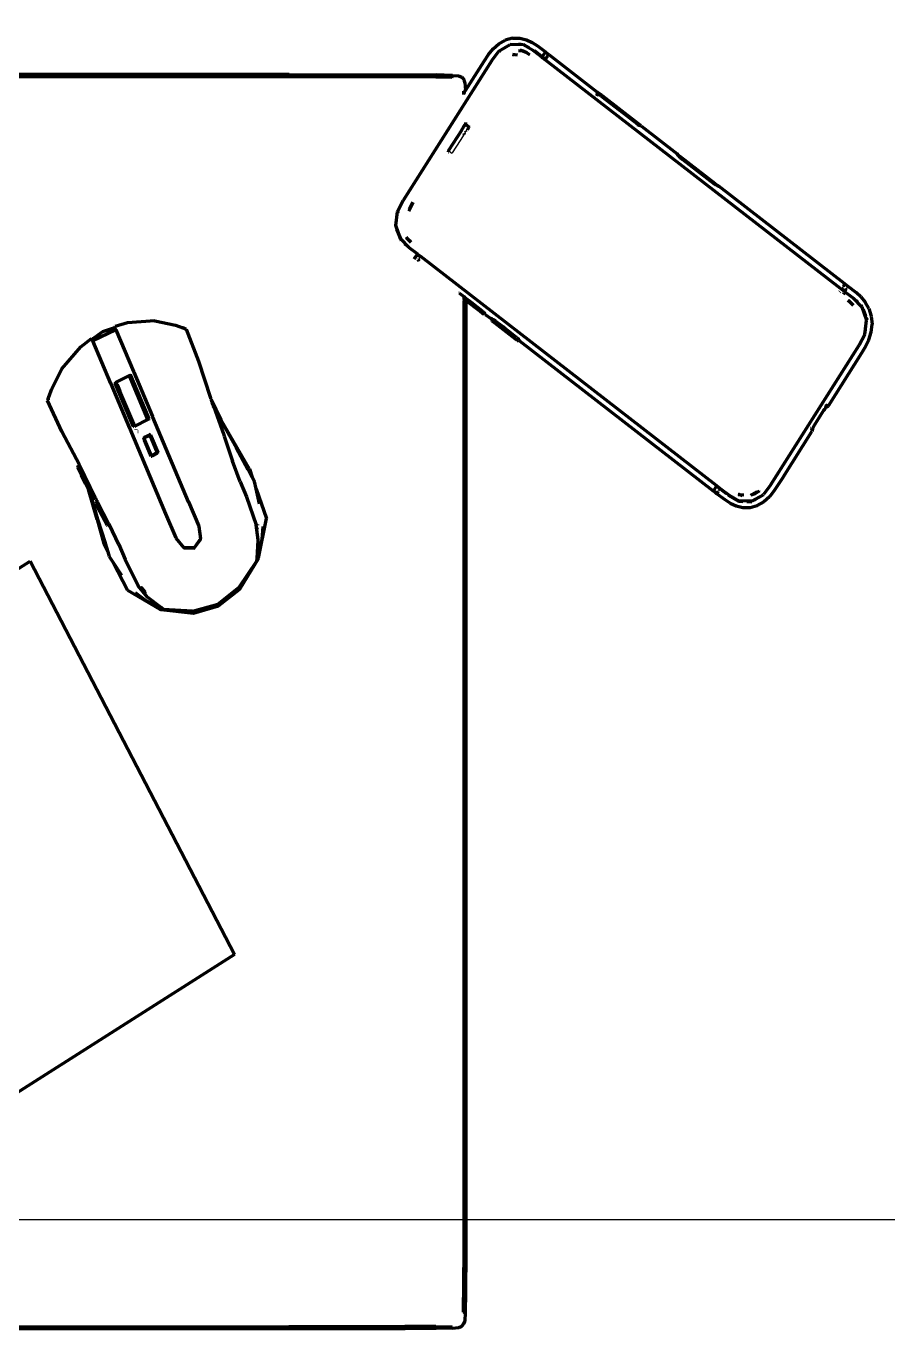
# Model space of a CAD drawing. Header units: millimetres. Extents: x 4307 to 31003, y 2809 to 20009.
# Drawn here: x 11818.4 to 12061.1, y 8490.6 to 8857.8 of the extents above; entities that cross this region are included whole.
import ezdxf

# ---------------------------------------------------------------- set-up
doc = ezdxf.new("R2010")
doc.units = ezdxf.units.MM
doc.layers.add('ProfileEdges', color=7, linetype='Continuous')

msp = doc.modelspace()

# ---------------------------------------------------------------- linework, layer by layer
for p, q in [((11955.43, 8849.52), (11955.86, 8849.47)), ((11979.36, 8838.84), (11979.4, 8838.79)), ((11979.41, 8838.75), (11979.58, 8838.55)), ((11982.03, 8837.04), (11979.52, 8838.98)), ((11985.73, 8834.17), (11990.37, 8830.58)), ((11937.35, 8822.72), (11941.73, 8829.65)), ((11941.73, 8829.69), (11941.86, 8829.85)), ((11941.86, 8829.9), (11941.93, 8829.96)), ((11942.01, 8829.88), (11942.25, 8829.69)), ((11942.25, 8829.69), (11942.36, 8829.61)), ((11942.86, 8829.13), (11942.26, 8828.19)), ((11942.86, 8829.22), (11942.86, 8829.13)), ((11991.16, 8829.96), (11991.33, 8829.83)), ((11940.62, 8825.58), (11938.37, 8822.04)), ((11941.74, 8827.36), (11940.62, 8825.58)), ((11941.87, 8827.56), (11941.74, 8827.36)), ((11942.26, 8828.19), (11941.87, 8827.56)), ((11937.4, 8822.7), (11937.35, 8822.72)), ((11937.46, 8822.67), (11937.4, 8822.7)), ((11937.46, 8822.67), (11938.29, 8822.01)), ((11938.37, 8822.04), (11938.29, 8822.01)), ((11926.3, 8806.19), (11927.32, 8808.13)), ((11926.27, 8806.06), (11926.3, 8806.19)), ((11928.68, 8791.48), (11928.79, 8791.66)), ((11929.08, 8792.11), (11929.46, 8792.72)), ((12048.56, 8784.42), (12048.17, 8783.82)), ((12049.04, 8785.18), (12049, 8785.12)), ((11941.81, 8780.9), (11941.78, 8780.91)), ((11941.94, 8780.79), (11941.81, 8780.9)), ((11942.05, 8780.7), (11941.94, 8780.79)), ((11942.36, 8780.47), (11942.15, 8780.63)), ((12049.5, 8783.7), (12049.78, 8784.15)), ((11943.58, 8779.52), (11942.36, 8780.47)), ((11943.58, 8779.52), (11947.28, 8776.65)), ((11854.72, 8774.65), (11860.48, 8773.45)), ((11862.05, 8772.85), (11860.48, 8773.45)), ((11949.48, 8774.95), (11950.45, 8774.2)), ((11949.69, 8775.29), (11949.64, 8775.29)), ((11949.77, 8775.24), (11949.69, 8775.29)), ((11949.97, 8775.15), (11950.1, 8775.11)), ((11836.82, 8769.71), (11836.87, 8769.64)), ((11857.67, 8720.23), (11836.84, 8769.63)), ((11843.47, 8773.05), (11843.45, 8773.13)), ((11867.2, 8716.81), (11843.49, 8773.06)), ((11863.15, 8772.45), (11862.05, 8772.85)), ((11863.21, 8772.41), (11863.15, 8772.45)), ((11863.36, 8772.35), (11863.21, 8772.41)), ((11866.89, 8763.44), (11863.36, 8772.35)), ((11953.21, 8772.07), (11956.91, 8769.2)), ((11957.1, 8769.57), (11956.87, 8769.88)), ((11828.52, 8761.13), (11825.65, 8755.49)), ((11847.46, 8759.4), (11843.7, 8757.54)), ((11847.7, 8759.47), (11847.46, 8759.4)), ((11847.84, 8759.42), (11847.7, 8759.47)), ((11825.06, 8753.77), (11825.65, 8755.49)), ((11843.51, 8757.4), (11843.46, 8757.26)), ((11843.7, 8757.54), (11843.51, 8757.4)), ((11843.51, 8757.4), (11843.54, 8757.33)), ((11824.56, 8752.34), (11824.6, 8752.53)), ((11824.56, 8752.34), (11825.36, 8750.54)), ((11870.67, 8752.04), (11873.23, 8746.83)), ((11825.36, 8750.54), (11825.67, 8749.88)), ((11825.67, 8749.88), (11828.47, 8743.62)), ((11872.29, 8748.29), (11871.23, 8750.48)), ((11848.77, 8744.84), (11848.68, 8744.88)), ((11852.75, 8746.84), (11852.6, 8746.76)), ((11852.98, 8746.96), (11852.75, 8746.84)), ((11852.96, 8747.01), (11852.98, 8746.96)), ((11833.48, 8734.11), (11828.47, 8743.62)), ((11851.55, 8741.78), (11851.57, 8741.73)), ((11851.73, 8741.61), (11853.23, 8742.4)), ((11851.92, 8741.15), (11851.73, 8741.61)), ((11853.65, 8737.06), (11851.92, 8741.15)), ((11853.23, 8742.4), (11853.41, 8742.02)), ((11853.27, 8742.6), (11853.25, 8742.65)), ((11853.43, 8741.93), (11853.41, 8742.02)), ((11855.17, 8737.84), (11853.43, 8741.93)), ((11853.65, 8737.06), (11853.68, 8736.98)), ((11853.68, 8737.05), (11853.65, 8737.06)), ((11855.17, 8737.84), (11853.68, 8737.05)), ((11853.72, 8736.88), (11853.8, 8736.7)), ((11853.76, 8736.53), (11853.74, 8736.57)), ((11853.8, 8736.7), (11855.31, 8737.46)), ((11855.32, 8737.49), (11855.17, 8737.84)), ((11855.31, 8737.46), (11855.32, 8737.49)), ((11855.51, 8737.55), (11855.44, 8737.45)), ((11855.44, 8737.45), (11855.46, 8737.41)), ((11877.81, 8738.77), (11877.68, 8738.97)), ((11832.95, 8733.61), (11833.53, 8733.92)), ((11832.97, 8733.58), (11833.53, 8733.92)), ((11832.97, 8733.58), (11833.01, 8733.49)), ((11833.01, 8733.49), (11834.07, 8731.32)), ((11833.53, 8733.92), (11833.56, 8733.93)), ((11833.53, 8733.92), (11833.58, 8733.9)), ((11881.16, 8732.96), (11880.89, 8732.86)), ((11880.91, 8732.83), (11881.16, 8732.96)), ((11881.16, 8732.96), (11880.92, 8732.8)), ((11881.2, 8732.97), (11881.16, 8732.96)), ((11881.23, 8732.95), (11881.16, 8732.96)), ((11881.29, 8732.98), (11881.23, 8732.95)), ((11835.14, 8729.08), (11834.07, 8731.32)), ((11835.37, 8729.04), (11835.31, 8729.21)), ((11835.42, 8729.48), (11835.55, 8729.13)), ((11835.14, 8729.08), (11835.21, 8728.95)), ((11835.21, 8728.95), (11835.24, 8728.88)), ((11835.24, 8728.88), (11835.72, 8727.9)), ((11835.84, 8727.54), (11835.93, 8727.46)), ((11835.93, 8727.46), (11835.98, 8727.29)), ((11835.98, 8727.29), (11836.22, 8726.86)), ((11836.35, 8726.59), (11836.23, 8726.83)), ((11836.37, 8726.53), (11836.35, 8726.59)), ((11836.37, 8726.53), (11837.3, 8724.67)), ((12013.84, 8727.37), (12013.45, 8726.76)), ((11837.87, 8724.96), (11837.3, 8724.67)), ((11837.3, 8724.67), (11837.32, 8724.63)), ((11837.89, 8724.92), (11837.32, 8724.63)), ((11838.53, 8723.64), (11838.09, 8723.24)), ((11838.09, 8723.24), (11838.59, 8722.25)), ((11838.53, 8723.64), (11838.86, 8722.39)), ((11838.59, 8722.25), (11839.51, 8720.52)), ((11838.47, 8718.75), (11838.53, 8718.51)), ((11838.51, 8719.2), (11838.61, 8718.86)), ((11839.51, 8720.52), (11840.41, 8718.83)), ((11840.11, 8719.61), (11839.7, 8720.88)), ((11840.43, 8718.79), (11840.41, 8718.83)), ((11841.3, 8717.15), (11840.43, 8718.79)), ((11860.13, 8714.45), (11857.67, 8720.23)), ((11841.3, 8717.15), (11841.76, 8717.39)), ((11841.74, 8717.43), (11841.34, 8717.23)), ((11860.13, 8714.45), (11860.56, 8713.38)), ((11867.63, 8713.24), (11867.14, 8716.78)), ((11867.82, 8713.02), (11867.2, 8716.81)), ((11883.77, 8716.34), (11883.7, 8715.99)), ((11840.28, 8711.9), (11840.64, 8712.11)), ((11840.37, 8711.9), (11840.66, 8712.06)), ((11840.66, 8712.03), (11840.37, 8711.87)), ((11840.66, 8712.03), (11840.37, 8711.9)), ((11860.56, 8713.38), (11862.78, 8710.42)), ((11861.32, 8712.52), (11860.61, 8713.41)), ((11862.8, 8710.8), (11862.8, 8710.72)), ((11866.73, 8712), (11865.75, 8710.66)), ((11865.79, 8710.57), (11867.67, 8713.12)), ((11865.86, 8710.39), (11867.82, 8713.02)), ((11867.6, 8713.2), (11867.55, 8713.25)), ((11867.63, 8713.24), (11867.6, 8713.2)), ((11867.67, 8713.12), (11867.6, 8713.2)), ((11883.78, 8708.35), (11884.75, 8713.2)), ((11862.78, 8710.42), (11865.86, 8710.39)), ((11865.75, 8710.66), (11862.8, 8710.72)), ((11862.8, 8710.72), (11862.81, 8710.62)), ((11862.81, 8710.62), (11865.79, 8710.57)), ((11865.75, 8710.66), (11865.72, 8710.73)), ((11865.79, 8710.57), (11865.75, 8710.66)), ((11883.74, 8707.69), (11883.86, 8707.81)), ((11851.96, 8697.98), (11850.69, 8699.86)), ((11850.82, 8699.82), (11852.22, 8698.08)), ((11852.08, 8698.51), (11851.1, 8699.74)), ((11851.83, 8698.05), (11851.6, 8698.2)), ((11851.96, 8697.98), (11851.83, 8698.05)), ((11852.53, 8697.14), (11851.96, 8697.98)), ((11852.33, 8697.75), (11851.96, 8697.98)), ((11878.38, 8699.64), (11872.43, 8694.82)), ((11855.53, 8694.02), (11855.77, 8693.89)), ((11856.25, 8693.5), (11856.08, 8693.48)), ((11872.43, 8694.82), (11865.26, 8692.87))]:
    msp.add_line(p, q)
msp.add_lwpolyline([(9699.18, 9766.01), (12222.44, 9766.01), (12222.44, 8521.35), (9699.18, 8521.35)], close=True)
at = {"layer": 'ProfileEdges', "lineweight": 211}
for p, q in [((11955.37, 8854.37), (11953.33, 8853.84)), ((11955.37, 8854.37), (11957.43, 8854.4)), ((11957.43, 8854.4), (11959.32, 8853.94)), ((11948.65, 8849.79), (11949.94, 8851.38)), ((11949.55, 8848.09), (11951.57, 8850.74)), ((11949.94, 8851.38), (11951.51, 8852.78)), ((11951.51, 8852.78), (11953.33, 8853.84)), ((11951.57, 8850.74), (11954.78, 8852.61)), ((11951.72, 8850.7), (11951.61, 8850.55)), ((11951.93, 8850.82), (11951.72, 8850.7)), ((11958.44, 8852.53), (11954.78, 8852.61)), ((11957.88, 8852.59), (11957.06, 8852.63)), ((11958.33, 8850.76), (11957.07, 8850.82)), ((11958.11, 8850.85), (11957.52, 8850.97)), ((11958.33, 8850.76), (11958.11, 8850.85)), ((11959.47, 8850.24), (11958.33, 8850.76)), ((11958.68, 8850.74), (11958.33, 8850.76)), ((11961.18, 8850.96), (11958.44, 8852.53)), ((11958.63, 8852.56), (11958.5, 8852.57)), ((11960.08, 8851.72), (11958.63, 8852.56)), ((11958.68, 8850.74), (11959.47, 8850.24)), ((11959.32, 8853.94), (11960.98, 8853.14)), ((11960.98, 8853.14), (11962.4, 8852.25)), ((11963.7, 8849.01), (11961.18, 8850.96)), ((11963.6, 8849.25), (11961.55, 8850.83)), ((11962.4, 8852.25), (11964.66, 8850.53)), ((11964.66, 8850.53), (11963.77, 8849.12)), ((11963.82, 8849.09), (11964.71, 8850.5)), ((11964.66, 8850.53), (11964.71, 8850.5)), ((11964.71, 8850.5), (11965.56, 8849.75)), ((11949.55, 8848.09), (11924.56, 8808.6)), ((11942.17, 8839.62), (11947.42, 8847.95)), ((11947.42, 8847.95), (11948.65, 8849.79)), ((11956.81, 8849.61), (11955.36, 8849.79)), ((11959.47, 8850.24), (11960.14, 8849.82)), ((11959.47, 8850.24), (11960.25, 8849.81)), ((11963.7, 8849.01), (11963.77, 8849.12)), ((11963.7, 8849.01), (11963.74, 8848.97)), ((11963.82, 8849.09), (11963.74, 8848.97)), ((11963.74, 8848.97), (11964.63, 8848.28)), ((11963.82, 8849.09), (11963.77, 8849.12)), ((11964.25, 8848.76), (11963.82, 8849.09)), ((11964.71, 8848.4), (11964.25, 8848.76)), ((11964.63, 8848.28), (11964.71, 8848.4)), ((12047.81, 8783.85), (11964.63, 8848.28)), ((11964.71, 8848.4), (11964.73, 8848.44)), ((11964.76, 8848.48), (11964.73, 8848.44)), ((11964.86, 8848.65), (11964.76, 8848.48)), ((11964.86, 8848.65), (11964.92, 8848.73)), ((11964.92, 8848.73), (11965.33, 8849.39)), ((11965.37, 8849.45), (11965.33, 8849.39)), ((11965.56, 8849.75), (11965.37, 8849.45)), ((11965.56, 8849.75), (11965.6, 8849.81)), ((11965.6, 8849.81), (11979.16, 8839.3)), ((11892.46, 8844.14), (11425.7, 8844.13)), ((11910.81, 8843.51), (11425.77, 8843.51)), ((11444.14, 8843.91), (11892.44, 8843.91)), ((11892.44, 8843.8), (11892.43, 8843.67)), ((11892.43, 8843.67), (11910.83, 8843.65)), ((11892.44, 8843.8), (11892.44, 8843.91)), ((11910.84, 8843.78), (11892.44, 8843.8)), ((11892.46, 8844.14), (11925.15, 8844.07)), ((11925.07, 8843.48), (11910.81, 8843.51)), ((11910.83, 8843.65), (11925.09, 8843.62)), ((11925.1, 8843.74), (11910.84, 8843.78)), ((11933.79, 8843.42), (11925.07, 8843.48)), ((11925.09, 8843.62), (11925.1, 8843.74)), ((11933.81, 8843.56), (11925.09, 8843.62)), ((11925.15, 8844.07), (11933.91, 8844.02)), ((11938.34, 8843.33), (11933.79, 8843.42)), ((11938.38, 8843.47), (11933.81, 8843.56)), ((11938.51, 8843.92), (11933.91, 8844.02)), ((11938.34, 8843.33), (11938.38, 8843.47)), ((11938.51, 8843.92), (11940.31, 8843.74)), ((11940.31, 8843.74), (11941.09, 8843.37)), ((11941.09, 8843.37), (11941.66, 8842.73)), ((11941.63, 8839.44), (11941.76, 8839.48)), ((11941.63, 8839.44), (11941.64, 8838.82)), ((11941.86, 8842.33), (11941.66, 8842.73)), ((11941.76, 8839.02), (11942.17, 8839.62)), ((11941.76, 8839.02), (11941.76, 8839.48)), ((11941.96, 8841.86), (11941.86, 8842.33)), ((11941.96, 8841.86), (11942.17, 8839.62)), ((11979.16, 8839.3), (11979.3, 8839.07)), ((11941.64, 8838.82), (11941.76, 8838.99)), ((11941.64, 8838.82), (11941.64, 8838.56)), ((11941.76, 8838.99), (11941.76, 8839.02)), ((11941.76, 8838.99), (11941.77, 8838.76)), ((11979.1, 8838.33), (11979.17, 8838.38)), ((11979.13, 8838.47), (11979.36, 8838.84)), ((11979.17, 8838.38), (11979.13, 8838.47)), ((11979.17, 8838.38), (11979.41, 8838.75)), ((11979.17, 8838.38), (11979.28, 8838.26)), ((11979.3, 8839.07), (11979.36, 8838.84)), ((11979.44, 8838.9), (11979.3, 8839.07)), ((11979.4, 8838.79), (11979.46, 8838.88)), ((11979.4, 8838.79), (11979.41, 8838.75)), ((11979.46, 8838.88), (11979.44, 8838.9)), ((11979.46, 8838.88), (11979.52, 8838.98)), ((11979.58, 8838.7), (11979.46, 8838.88)), ((11979.52, 8838.98), (11979.73, 8838.94)), ((11979.68, 8838.62), (11979.58, 8838.7)), ((11979.68, 8838.62), (11979.89, 8838.43)), ((11980.66, 8838.22), (11979.73, 8838.94)), ((11979.89, 8838.43), (11980.04, 8838.29)), ((11980.35, 8838.06), (11980.04, 8838.29)), ((11980.35, 8838.06), (11985.62, 8833.99)), ((11980.66, 8838.22), (11990.71, 8830.47)), ((11985.73, 8834.17), (11982.03, 8837.04)), ((11985.62, 8833.99), (11985.58, 8833.94)), ((11985.73, 8834.17), (11985.62, 8833.99)), ((11990.57, 8830.15), (11985.62, 8833.99)), ((11940.99, 8828.35), (11937.4, 8822.7)), ((11940.99, 8828.35), (11941.73, 8829.53)), ((11941.73, 8829.53), (11941.86, 8829.74)), ((11941.73, 8829.65), (11941.73, 8829.69)), ((11941.73, 8829.53), (11941.73, 8829.65)), ((11941.86, 8829.85), (11941.86, 8829.9)), ((11941.86, 8829.74), (11941.86, 8829.85)), ((11941.86, 8829.74), (11941.94, 8829.85)), ((11942.01, 8829.88), (11941.94, 8829.85)), ((11942.09, 8830.08), (11942.01, 8829.88)), ((11942.23, 8830.11), (11942.09, 8830.08)), ((11942.23, 8830.11), (11942.24, 8830.24)), ((11942.23, 8830.11), (11943.11, 8829.43)), ((11942.25, 8829.69), (11942.23, 8830.11)), ((11942.24, 8830.34), (11942.24, 8830.6)), ((11942.69, 8828.57), (11943.14, 8829.27)), ((11943.28, 8829.3), (11943.11, 8829.43)), ((11943.11, 8829.43), (11943.14, 8829.27)), ((11991.16, 8829.96), (11990.37, 8830.58)), ((11990.6, 8830), (11990.57, 8830.15)), ((11991.08, 8829.83), (11990.57, 8830.15)), ((11991.08, 8829.83), (11990.6, 8830)), ((11990.71, 8830.47), (11991.23, 8830.03)), ((11991.29, 8829.75), (11991.08, 8829.83)), ((11991.33, 8829.83), (11991.23, 8830.03)), ((11991.33, 8829.83), (11991.29, 8829.75)), ((11991.37, 8829.72), (11991.29, 8829.75)), ((11991.72, 8829.57), (11991.37, 8829.72)), ((11991.72, 8829.57), (12001.77, 8821.79)), ((11941.74, 8827.26), (11941.74, 8827.36)), ((11941.87, 8827.46), (11941.87, 8827.56)), ((11942.26, 8828.08), (11942.26, 8828.19)), ((11937.36, 8822.61), (11937.3, 8822.51)), ((11937.3, 8822.51), (11937.32, 8822.36)), ((11937.32, 8822.36), (11937.36, 8822.33)), ((11937.4, 8822.7), (11937.38, 8822.64)), ((12001.77, 8821.79), (12001.68, 8821.66)), ((12001.83, 8821.69), (12001.75, 8821.58)), ((12001.83, 8821.69), (12001.77, 8821.79)), ((12001.83, 8821.69), (12001.86, 8821.59)), ((12002.02, 8821.48), (12001.83, 8821.69)), ((12001.89, 8821.55), (12001.86, 8821.59)), ((12002.05, 8821.38), (12001.89, 8821.55)), ((12001.95, 8821.42), (12001.89, 8821.55)), ((12002.05, 8821.38), (12001.95, 8821.42)), ((12002.05, 8821.38), (12002.02, 8821.48)), ((12002.05, 8821.38), (12002.14, 8821.32)), ((12002.14, 8821.32), (12002.22, 8821.21)), ((12002.22, 8821.21), (12002.61, 8821.02)), ((12002.29, 8821.11), (12002.22, 8821.21)), ((12002.29, 8821.11), (12002.57, 8820.85)), ((12002.29, 8821.11), (12002.84, 8820.73)), ((12012.56, 8813.31), (12002.61, 8821.02)), ((12002.6, 8820.83), (12002.57, 8820.85)), ((12002.6, 8820.83), (12002.65, 8820.78)), ((12002.65, 8820.78), (12003.23, 8820.34)), ((12003.23, 8820.34), (12012.33, 8813.28)), ((12012.6, 8813.18), (12012.23, 8813.46)), ((12012.46, 8813.2), (12012.33, 8813.28)), ((12012.46, 8813.2), (12012.63, 8813.09)), ((12012.56, 8813.31), (12013.11, 8812.88)), ((12012.74, 8813.01), (12012.63, 8813.09)), ((12013.11, 8812.88), (12012.74, 8813.01)), ((12013.02, 8812.84), (12013.05, 8812.82)), ((12013.05, 8812.82), (12013.09, 8812.8)), ((12013.11, 8812.88), (12013.14, 8812.86)), ((12013.29, 8812.73), (12013.14, 8812.86)), ((12013.15, 8812.76), (12013.29, 8812.73)), ((12013.25, 8812.5), (12013.26, 8812.52)), ((12013.29, 8812.73), (12013.39, 8812.71)), ((12013.34, 8812.64), (12013.39, 8812.71)), ((12013.39, 8812.71), (12013.49, 8812.71)), ((12013.49, 8812.71), (12013.42, 8812.59)), ((12049.04, 8785.18), (12013.49, 8812.71)), ((11922.99, 8805.59), (11924.56, 8808.6)), ((11927.4, 8808.07), (11926.2, 8805.68)), ((11927.3, 8808.15), (11926.3, 8806.19)), ((11922.51, 8801.62), (11922.99, 8805.59)), ((11923.08, 8805.44), (11923.04, 8805.21)), ((11923.17, 8805.61), (11923.08, 8805.44)), ((11923.82, 8797.84), (11922.51, 8801.62)), ((11922.76, 8800.6), (11923.82, 8797.84)), ((11923.82, 8797.84), (11926.1, 8795.53)), ((11923.82, 8797.84), (11923.86, 8797.63)), ((11923.86, 8797.63), (11923.95, 8797.53)), ((11925.01, 8796.47), (11925.33, 8796.14)), ((11925.42, 8798.24), (11925.43, 8798.2)), ((11925.43, 8798.2), (11926.75, 8796.88)), ((11926.14, 8797.58), (11925.56, 8798.28)), ((11926.1, 8795.53), (11928.61, 8793.58)), ((11926.68, 8797.07), (11926.14, 8797.58)), ((11927.74, 8792.2), (11928.53, 8793.45)), ((11928.57, 8793.41), (11927.79, 8792.17)), ((11928.31, 8793.63), (11928.53, 8793.45)), ((11928.53, 8793.45), (11928.61, 8793.58)), ((11928.53, 8793.45), (11928.57, 8793.41)), ((11928.66, 8793.55), (11928.57, 8793.41)), ((11928.57, 8793.41), (11929.01, 8793.09)), ((11928.61, 8793.58), (11928.66, 8793.55)), ((11928.66, 8793.55), (11929.55, 8792.86)), ((11928.87, 8791.79), (11928.79, 8791.66)), ((11928.98, 8791.96), (11928.87, 8791.79)), ((11928.98, 8791.96), (11929.08, 8792.11)), ((11929.01, 8793.09), (11929.46, 8792.72)), ((11929.55, 8792.86), (11929.46, 8792.72)), ((12012.99, 8728.23), (11929.55, 8792.86)), ((12049, 8785.12), (12048.56, 8784.42)), ((12049.94, 8784.4), (12049.04, 8785.18)), ((12049.78, 8784.15), (12049.94, 8784.4)), ((12049.97, 8784.45), (12049.94, 8784.4)), ((12052.25, 8782.65), (12049.97, 8784.45)), ((11940.38, 8782.52), (11940.3, 8782.55)), ((11940.38, 8782.52), (11940.7, 8782.31)), ((11941.81, 8781.45), (11940.7, 8782.31)), ((11941.78, 8780.91), (11941.81, 8781.45)), ((11941.78, 8780.76), (11941.78, 8780.91)), ((11941.81, 8780.9), (11941.78, 8780.76)), ((11941.78, 8780.76), (11941.81, 8780.37)), ((11941.78, 8780.76), (11941.94, 8780.64)), ((11942.05, 8781.25), (11941.81, 8781.45)), ((11941.92, 8530.52), (11941.94, 8780.64)), ((11941.94, 8780.64), (11941.94, 8780.79)), ((11942.05, 8780.55), (11941.94, 8780.64)), ((11942.05, 8781.25), (11942.05, 8780.7)), ((11943.81, 8779.89), (11942.05, 8781.25)), ((11942.05, 8780.7), (11942.05, 8780.55)), ((11942.05, 8780.55), (11942.05, 8780.4)), ((12047.6, 8782.91), (12047.64, 8782.97)), ((12047.81, 8783.85), (12048.08, 8783.67)), ((12048.08, 8783.67), (12048.15, 8783.77)), ((12048.08, 8783.67), (12049.01, 8782.93)), ((12048.15, 8783.77), (12048.17, 8783.82)), ((12048.72, 8783.33), (12048.15, 8783.77)), ((12048.68, 8782.41), (12048.54, 8782.19)), ((12049.08, 8783.05), (12048.72, 8783.33)), ((12049.08, 8783.05), (12049.01, 8782.93)), ((12049.01, 8782.93), (12050.79, 8781.55)), ((12049.08, 8783.05), (12049.5, 8783.7)), ((12050.79, 8781.55), (12051.52, 8780.98)), ((12053.8, 8778.67), (12051.52, 8780.98)), ((12053.49, 8781.49), (12052.25, 8782.65)), ((12053.49, 8781.49), (12054.74, 8780.03)), ((11941.79, 8530.54), (11941.81, 8780.37)), ((11942.05, 8780.4), (11942.15, 8780.41)), ((11942.05, 8554.13), (11942.05, 8780.4)), ((11942.28, 8780.38), (11942.15, 8780.48)), ((11942.15, 8780.41), (11942.15, 8554.12)), ((11942.36, 8780.47), (11942.33, 8780.34)), ((11942.36, 8780.32), (11942.33, 8780.34)), ((11942.35, 8530.46), (11942.36, 8780.32)), ((11946.15, 8777.41), (11942.36, 8780.32)), ((11943.81, 8779.89), (11943.58, 8779.52)), ((11946.94, 8777.43), (11943.81, 8779.89)), ((11947.07, 8776.69), (11946.15, 8777.41)), ((11946.94, 8777.43), (11947.07, 8777.3)), ((11947.07, 8777.3), (11947.44, 8776.89)), ((11947.31, 8777.15), (11947.07, 8777.3)), ((11947.28, 8776.65), (11947.44, 8776.89)), ((11947.31, 8777.15), (11947.47, 8776.93)), ((11947.44, 8776.89), (11947.47, 8776.93)), ((11947.44, 8776.89), (11947.47, 8776.86)), ((11947.47, 8776.93), (11947.52, 8777.02)), ((11947.58, 8776.77), (11947.47, 8776.86)), ((11947.58, 8776.77), (11947.52, 8777.02)), ((12050.45, 8779.95), (12049.83, 8780.46)), ((12049.98, 8780.51), (12051.26, 8779.19)), ((12051.26, 8779.19), (12050.45, 8779.95)), ((12051.26, 8779.19), (12051.37, 8779.13)), ((12052.58, 8780.09), (12052.33, 8780.34)), ((12053.87, 8778.79), (12053.71, 8778.95)), ((12053.8, 8778.67), (12055.11, 8774.89)), ((12053.92, 8778.66), (12053.87, 8778.79)), ((12054.88, 8776.04), (12054.22, 8777.84)), ((12055.78, 8778.22), (12054.74, 8780.03)), ((12055.78, 8778.22), (12056.46, 8776.07)), ((11846.95, 8774.17), (11843.45, 8773.13)), ((11854.69, 8774.72), (11846.95, 8774.17)), ((11854.69, 8774.72), (11860.45, 8773.52)), ((11860.45, 8773.52), (11862.54, 8772.74)), ((11947.28, 8776.65), (11947.07, 8776.69)), ((11947.64, 8776.72), (11947.58, 8776.77)), ((11947.72, 8776.55), (11947.64, 8776.72)), ((11947.72, 8776.55), (11949.34, 8775.34)), ((11949.64, 8775.29), (11949.34, 8775.34)), ((11949.63, 8775.19), (11949.34, 8775.34)), ((11949.63, 8775.19), (11949.48, 8774.95)), ((11949.48, 8774.95), (11949.58, 8774.75)), ((11949.58, 8774.75), (11950.21, 8774.24)), ((11949.69, 8775.29), (11949.63, 8775.19)), ((11950.4, 8774.8), (11949.63, 8775.19)), ((11949.63, 8775.19), (11950, 8775.06)), ((11949.64, 8775.29), (11949.65, 8775.32)), ((11949.7, 8775.38), (11949.73, 8775.44)), ((11949.76, 8775.41), (11949.73, 8775.36)), ((11950.4, 8774.8), (11950, 8775.06)), ((11950.21, 8774.24), (11956.15, 8769.63)), ((11950.64, 8774.6), (11950.4, 8774.8)), ((11953.21, 8772.07), (11950.45, 8774.2)), ((11952.73, 8772.99), (11950.64, 8774.6)), ((12054.82, 8772.5), (12055.11, 8774.89)), ((12055.25, 8775.02), (12055.08, 8775.5)), ((12056.42, 8771.52), (12056.7, 8773.77)), ((12056.46, 8776.07), (12056.7, 8773.77)), ((11833.85, 8767.41), (11836.82, 8769.71)), ((11836.98, 8769.67), (11836.82, 8769.71)), ((11837.02, 8769.57), (11836.98, 8769.67)), ((11837.02, 8769.57), (11840, 8771.74)), ((11837.08, 8769.53), (11837.02, 8769.57)), ((11837.21, 8769.12), (11837.08, 8769.53)), ((11843.71, 8772.18), (11837.21, 8769.12)), ((11840, 8771.74), (11843.41, 8772.87)), ((11843.45, 8773.13), (11843.37, 8772.97)), ((11843.37, 8772.97), (11843.41, 8772.87)), ((11843.41, 8772.87), (11843.41, 8772.8)), ((11843.41, 8772.8), (11843.71, 8772.18)), ((11843.71, 8772.18), (11848.67, 8760.4)), ((11862.54, 8772.74), (11862.05, 8772.85)), ((11862.93, 8772.64), (11862.54, 8772.74)), ((11862.54, 8772.74), (11863.04, 8772.55)), ((11862.99, 8772.63), (11862.93, 8772.64)), ((11863.04, 8772.55), (11862.99, 8772.63)), ((11863.04, 8772.55), (11863.11, 8772.52)), ((11863.11, 8772.52), (11863.46, 8772.39)), ((11863.15, 8772.45), (11863.11, 8772.52)), ((11863.15, 8772.45), (11863.2, 8772.44)), ((11863.21, 8772.41), (11863.2, 8772.44)), ((11863.46, 8772.39), (11866.98, 8763.38)), ((11953.44, 8772.44), (11952.73, 8772.99)), ((11953.21, 8772.07), (11953.44, 8772.44)), ((11954.15, 8771.89), (11953.44, 8772.44)), ((11956.46, 8770.09), (11954.15, 8771.89)), ((11956.7, 8769.23), (11956.15, 8769.63)), ((11956.55, 8770.04), (11956.46, 8770.09)), ((11956.55, 8770.04), (11957.08, 8769.45)), ((11957.1, 8769.57), (11957.12, 8769.52)), ((11957.12, 8769.52), (11957.2, 8769.63)), ((11957.15, 8769.48), (11957.12, 8769.52)), ((11957.2, 8769.63), (11957.21, 8769.66)), ((11957.2, 8769.63), (11957.25, 8769.63)), ((12054.63, 8770.92), (12053.06, 8767.91)), ((12054.63, 8770.95), (12054.65, 8770.98)), ((12054.63, 8770.92), (12054.65, 8770.98)), ((12054.63, 8770.92), (12054.63, 8770.95)), ((12054.65, 8770.98), (12054.82, 8772.5)), ((12054.65, 8770.98), (12054.84, 8772.3)), ((12055.78, 8769.4), (12056.42, 8771.52)), ((11828.5, 8761.21), (11833.85, 8767.41)), ((11842.28, 8757.11), (11837.21, 8769.12)), ((11956.7, 8769.23), (11956.91, 8769.2)), ((11957.08, 8769.45), (11956.91, 8769.2)), ((11957.15, 8769.48), (11957.08, 8769.45)), ((11957.2, 8769.32), (11957.08, 8769.45)), ((11957.2, 8769.32), (11957.15, 8769.48)), ((11957.2, 8769.32), (11957.34, 8769.09)), ((11957.34, 8769.09), (12012.04, 8726.73)), ((12028.07, 8728.43), (12053.06, 8767.91)), ((12054.86, 8767.52), (12053.73, 8765.61)), ((12055.78, 8769.4), (12054.86, 8767.52)), ((11866.98, 8763.38), (11870.3, 8753.04)), ((12053.73, 8765.61), (12044.27, 8750.68)), ((11825.63, 8755.56), (11828.5, 8761.21)), ((11843.77, 8757.44), (11847.5, 8759.28)), ((11847.51, 8759.03), (11847.15, 8758.78)), ((11847.5, 8759.28), (11847.46, 8759.4)), ((11847.5, 8759.28), (11847.74, 8759.4)), ((11847.5, 8759.28), (11847.51, 8759.03)), ((11848.55, 8756.81), (11847.5, 8759.28)), ((11847.74, 8759.4), (11847.87, 8759.35)), ((11847.84, 8759.42), (11847.87, 8759.35)), ((11853.03, 8747.1), (11847.87, 8759.35)), ((11848.72, 8760.25), (11848.67, 8760.4)), ((11848.72, 8760.25), (11854.02, 8747.73)), ((11824.82, 8753.28), (11825.63, 8755.56)), ((11842.28, 8757.11), (11842.36, 8756.96)), ((11847.62, 8744.43), (11842.36, 8756.96)), ((11843.46, 8757.26), (11843.49, 8757.18)), ((11843.49, 8757.18), (11843.54, 8757.33)), ((11848.66, 8744.93), (11843.49, 8757.18)), ((11843.54, 8757.33), (11843.77, 8757.44)), ((11843.77, 8757.44), (11843.7, 8757.54)), ((11843.89, 8757.09), (11843.77, 8757.44)), ((11843.95, 8757.19), (11843.77, 8757.44)), ((11843.89, 8757.09), (11844.05, 8756.73)), ((11844.05, 8756.73), (11844.12, 8756.79)), ((11844.05, 8756.73), (11844.82, 8754.89)), ((11844.82, 8754.89), (11844.9, 8754.92)), ((11848.98, 8745.02), (11844.82, 8754.89)), ((11848.55, 8756.81), (11848.47, 8756.76)), ((11852.73, 8746.9), (11848.55, 8756.81)), ((11824.47, 8752.28), (11824.6, 8752.53)), ((11828.45, 8743.5), (11824.47, 8752.28)), ((11824.6, 8752.53), (11824.63, 8752.59)), ((11824.6, 8752.53), (11824.62, 8752.5)), ((11824.64, 8752.89), (11824.61, 8752.83)), ((11824.63, 8752.74), (11824.61, 8752.83)), ((11824.61, 8752.66), (11824.63, 8752.74)), ((11824.61, 8752.66), (11824.63, 8752.59)), ((11824.63, 8752.74), (11824.82, 8753.28)), ((11824.64, 8752.89), (11824.82, 8753.28)), ((11824.82, 8753.28), (11825.06, 8753.77)), ((11870.3, 8753.04), (11870.37, 8752.75)), ((11870.37, 8752.75), (11870.51, 8752.48)), ((11870.51, 8752.48), (11873.28, 8746.85)), ((11870.51, 8752.48), (11870.54, 8752.3)), ((11870.54, 8752.3), (11870.67, 8752.04)), ((11870.67, 8752.04), (11870.74, 8751.75)), ((11870.87, 8751.48), (11870.74, 8751.75)), ((11873.15, 8746.74), (11870.87, 8751.48)), ((11870.87, 8751.48), (11871.12, 8750.72)), ((12043.65, 8751.16), (12044.23, 8750.68)), ((11854.02, 8747.73), (11854.06, 8747.61)), ((11864.15, 8723.71), (11854.06, 8747.61)), ((11871.23, 8750.48), (11871.12, 8750.72)), ((11871.23, 8750.48), (11873.98, 8742.9)), ((12040.3, 8745.06), (12043.13, 8749.53)), ((12043.13, 8749.53), (12043.36, 8749.83)), ((12043.83, 8750.61), (12043.35, 8750.79)), ((12043.36, 8749.83), (12043.62, 8750.17)), ((12044, 8750.5), (12043.62, 8750.17)), ((12043.83, 8750.61), (12044.23, 8750.68)), ((12044.23, 8750.68), (12044, 8750.5)), ((12044.27, 8750.68), (12044.23, 8750.68)), ((11847.62, 8744.43), (11847.67, 8744.32)), ((11857.79, 8720.3), (11847.67, 8744.32)), ((11848.68, 8744.88), (11848.66, 8744.93)), ((11848.66, 8744.93), (11848.79, 8744.89)), ((11848.98, 8745.02), (11848.79, 8744.89)), ((11852.73, 8746.9), (11848.98, 8745.02)), ((11848.99, 8744.99), (11848.98, 8745.02)), ((11849.4, 8744.02), (11849.37, 8744.09)), ((11852.96, 8747.01), (11852.73, 8746.9)), ((11852.75, 8746.84), (11852.73, 8746.9)), ((11853.03, 8747.1), (11852.96, 8747.01)), ((11873.15, 8746.74), (11877.58, 8738.96)), ((11873.28, 8746.85), (11877.75, 8739.01)), ((12039.29, 8744.39), (12039.28, 8744.41)), ((12039.64, 8743.83), (12039.67, 8743.66)), ((12039.77, 8743.83), (12039.7, 8743.52)), ((12039.89, 8744.27), (12039.77, 8743.83)), ((12039.89, 8744.27), (12039.93, 8744.33)), ((12039.93, 8744.33), (12040.27, 8745.04)), ((12040.27, 8745.04), (12040.3, 8745.06)), ((11833.48, 8734.11), (11828.45, 8743.5)), ((11849.93, 8743.47), (11849.89, 8743.44)), ((11851.35, 8741.71), (11851.54, 8741.75)), ((11851.42, 8741.56), (11851.52, 8741.58)), ((11851.54, 8741.65), (11851.5, 8741.64)), ((11851.5, 8741.64), (11851.52, 8741.58)), ((11851.52, 8741.58), (11851.54, 8741.65)), ((11851.52, 8741.58), (11851.74, 8741.06)), ((11851.54, 8741.75), (11851.57, 8741.73)), ((11851.57, 8741.73), (11851.54, 8741.65)), ((11851.54, 8741.65), (11851.66, 8741.7)), ((11851.57, 8741.73), (11851.66, 8741.78)), ((11851.66, 8741.7), (11851.61, 8741.57)), ((11851.81, 8741.1), (11851.61, 8741.57)), ((11851.65, 8741.02), (11851.74, 8741.06)), ((11851.76, 8741.8), (11851.66, 8741.7)), ((11851.66, 8741.78), (11851.76, 8741.8)), ((11851.76, 8741.8), (11851.68, 8741.98)), ((11851.74, 8741.06), (11851.81, 8741.1)), ((11853.63, 8736.58), (11851.74, 8741.06)), ((11851.76, 8741.8), (11853.14, 8742.54)), ((11853.24, 8742.51), (11851.76, 8741.8)), ((11851.81, 8741.1), (11851.92, 8741.15)), ((11853.69, 8736.63), (11851.81, 8741.1)), ((11853.11, 8742.63), (11853.14, 8742.54)), ((11853.19, 8742.55), (11853.14, 8742.54)), ((11853.27, 8742.6), (11853.19, 8742.55)), ((11853.24, 8742.51), (11853.36, 8742.46)), ((11853.43, 8742.77), (11853.27, 8742.6)), ((11853.3, 8742.59), (11853.27, 8742.6)), ((11853.39, 8742.6), (11853.3, 8742.59)), ((11853.36, 8742.46), (11853.56, 8742)), ((11853.48, 8742.64), (11853.39, 8742.6)), ((11853.39, 8742.6), (11853.62, 8742.03)), ((11853.43, 8741.93), (11853.56, 8742)), ((11853.56, 8742), (11853.62, 8742.03)), ((11855.44, 8737.53), (11853.56, 8742)), ((11853.62, 8742.03), (11853.71, 8742.08)), ((11853.62, 8742.03), (11855.5, 8737.6)), ((11873.98, 8742.9), (11874.2, 8742.24)), ((11874.2, 8742.24), (11876.56, 8735.15)), ((12031.63, 8730.68), (12039.71, 8743.49)), ((12039.52, 8743.63), (12039.61, 8743.56)), ((12039.7, 8743.52), (12039.71, 8743.49)), ((11853.63, 8736.58), (11853.74, 8736.57)), ((11853.69, 8736.63), (11853.74, 8736.57)), ((11853.74, 8736.57), (11853.82, 8736.58)), ((11853.82, 8736.58), (11855.39, 8737.39)), ((11855.39, 8737.39), (11855.44, 8737.45)), ((11855.5, 8737.6), (11855.44, 8737.53)), ((11855.44, 8737.45), (11855.44, 8737.53)), ((11855.51, 8737.55), (11855.5, 8737.6)), ((11877.58, 8738.96), (11880.89, 8732.86)), ((11877.75, 8739.01), (11881.26, 8733.04)), ((11832.95, 8733.61), (11832.89, 8733.51)), ((11832.89, 8733.51), (11832.9, 8733.47)), ((11834, 8731.21), (11832.9, 8733.47)), ((11833.53, 8733.92), (11832.94, 8733.65)), ((11832.95, 8733.61), (11832.94, 8733.65)), ((11833.47, 8734.04), (11833.48, 8734.11)), ((11833.55, 8733.96), (11833.47, 8734.04)), ((11833.55, 8733.96), (11833.53, 8733.92)), ((11833.56, 8733.93), (11833.55, 8733.96)), ((11833.55, 8733.88), (11833.56, 8733.93)), ((11837.87, 8724.96), (11833.55, 8733.88)), ((11878.67, 8729.36), (11876.56, 8735.15)), ((11880.89, 8732.86), (11880.92, 8732.8)), ((11880.92, 8732.8), (11882.09, 8730.64)), ((11881.26, 8733.04), (11881.2, 8732.97)), ((11881.2, 8732.97), (11881.29, 8732.98)), ((11881.29, 8732.98), (11882.09, 8730.64)), ((11835.13, 8728.85), (11834, 8731.21)), ((11835.32, 8729.01), (11835.28, 8729.13)), ((11835.36, 8729.35), (11835.46, 8729.08)), ((11878.67, 8729.36), (11880.47, 8725.12)), ((11882.09, 8730.64), (11882.76, 8729.41)), ((11883.22, 8727.35), (11882.76, 8729.41)), ((12031.63, 8730.68), (12029.03, 8726.71)), ((11835.13, 8728.85), (11835.94, 8727.21)), ((11835.84, 8727.54), (11835.72, 8727.9)), ((11835.94, 8727.21), (11835.84, 8727.54)), ((11838.41, 8718.71), (11835.94, 8727.21)), ((11835.94, 8727.21), (11836.37, 8726.32)), ((11836.22, 8726.86), (11836.23, 8726.83)), ((11836.23, 8726.83), (11836.37, 8726.32)), ((11836.37, 8726.32), (11838.55, 8718.83)), ((11836.37, 8726.32), (11837.21, 8724.61)), ((11883.22, 8727.35), (11886.09, 8718.98)), ((11884.16, 8723.13), (11883.22, 8727.35)), ((12012.07, 8726.78), (12012.04, 8726.73)), ((12012.07, 8726.78), (12012.9, 8728.09)), ((12012.97, 8726), (12012.07, 8726.78)), ((12012.99, 8728.23), (12012.9, 8728.09)), ((12012.9, 8728.09), (12013.48, 8727.66)), ((12012.97, 8726), (12013.45, 8726.76)), ((12015.28, 8724.25), (12012.97, 8726)), ((12013.92, 8727.5), (12012.99, 8728.23)), ((12013.48, 8727.66), (12013.84, 8727.37)), ((12013.92, 8727.5), (12013.84, 8727.37)), ((12013.9, 8727.34), (12015.55, 8726.07)), ((12013.92, 8727.5), (12016.44, 8725.56)), ((12016.11, 8725.63), (12016.34, 8725.46)), ((12016.34, 8725.46), (12019.09, 8723.86)), ((12016.44, 8725.56), (12019.18, 8723.98)), ((12018.96, 8725.93), (12019.33, 8725.76)), ((12018.97, 8725.77), (12019.33, 8725.76)), ((12019.33, 8725.76), (12019.57, 8725.65)), ((12019.33, 8725.76), (12020.57, 8725.69)), ((12019.57, 8725.65), (12020.1, 8725.54)), ((12022.52, 8725.56), (12024.28, 8726.66)), ((12023.66, 8725.96), (12022.52, 8725.56)), ((12024.83, 8726.75), (12023.66, 8725.96)), ((12024.83, 8726.75), (12024.87, 8726.78)), ((12024.84, 8725.06), (12026, 8725.72)), ((12025.02, 8725.11), (12026, 8725.72)), ((12026, 8725.72), (12026.05, 8725.77)), ((12028.07, 8728.43), (12026.05, 8725.77)), ((12029.03, 8726.71), (12027.74, 8725.12)), ((11837.36, 8724.54), (11837.21, 8724.61)), ((11837.93, 8724.83), (11837.36, 8724.54)), ((11837.89, 8724.92), (11837.87, 8724.96)), ((11837.93, 8724.83), (11837.89, 8724.92)), ((11838.13, 8724.41), (11837.93, 8724.83)), ((11838.03, 8723.35), (11837.99, 8723.2)), ((11837.99, 8723.2), (11838.5, 8722.21)), ((11838.03, 8723.35), (11838.48, 8723.75)), ((11838.45, 8723.79), (11838.13, 8724.41)), ((11838.45, 8723.79), (11838.48, 8723.75)), ((11838.53, 8723.64), (11838.48, 8723.75)), ((11838.5, 8722.21), (11841.2, 8717.12)), ((11838.53, 8723.64), (11841.74, 8717.43)), ((11864.15, 8723.71), (11867.03, 8716.83)), ((11880.47, 8725.12), (11883.23, 8717.2)), ((12016.7, 8723.36), (12015.28, 8724.25)), ((12016.7, 8723.36), (12018.36, 8722.56)), ((12018.36, 8722.56), (12020.25, 8722.1)), ((12019.09, 8723.86), (12020.23, 8723.81)), ((12022.84, 8723.91), (12019.18, 8723.98)), ((12020.25, 8722.1), (12022.32, 8722.13)), ((12021.38, 8723.76), (12022.77, 8723.71)), ((12022.32, 8722.13), (12024.35, 8722.66)), ((12022.77, 8723.71), (12022.82, 8723.74)), ((12024.84, 8725.06), (12022.84, 8723.91)), ((12023.47, 8724.14), (12023.98, 8724.46)), ((12024.35, 8722.66), (12026.17, 8723.72)), ((12027.74, 8725.12), (12026.17, 8723.72)), ((11838.41, 8718.71), (11840.28, 8711.9)), ((11838.55, 8718.83), (11840.64, 8712.11)), ((11860.66, 8713.54), (11857.79, 8720.3)), ((11883.86, 8707.81), (11886.09, 8718.98)), ((11841.2, 8717.12), (11841.34, 8717.07)), ((11841.34, 8717.07), (11841.81, 8717.3)), ((11841.74, 8717.43), (11841.76, 8717.39)), ((11841.76, 8717.39), (11841.81, 8717.3)), ((11841.81, 8717.3), (11841.84, 8717.24)), ((11844.49, 8711.73), (11841.84, 8717.24)), ((11867.03, 8716.83), (11867.08, 8716.75)), ((11867.08, 8716.75), (11867.55, 8713.25)), ((11883.73, 8712.96), (11883.23, 8717.2)), ((11883.6, 8717.3), (11883.6, 8717.15)), ((11885.05, 8716.73), (11884.81, 8713.22)), ((11840.28, 8711.9), (11840.37, 8711.9)), ((11840.3, 8711.83), (11840.37, 8711.87)), ((11840.3, 8711.83), (11841.4, 8709.66)), ((11840.37, 8711.87), (11840.37, 8711.9)), ((11840.64, 8712.11), (11840.66, 8712.03)), ((11840.66, 8712.03), (11841.4, 8709.66)), ((11844.49, 8711.73), (11846.28, 8707.48)), ((11860.68, 8713.45), (11860.66, 8713.54)), ((11862.8, 8710.8), (11860.68, 8713.45)), ((11865.72, 8710.73), (11862.8, 8710.8)), ((11867.55, 8713.25), (11865.72, 8710.73)), ((11883.71, 8712.87), (11883.34, 8707.75)), ((11883.71, 8712.87), (11883.76, 8712.9)), ((11883.76, 8712.9), (11883.73, 8712.96)), ((11884.81, 8713.22), (11883.77, 8707.96)), ((11841.4, 8709.66), (11841.83, 8708.3)), ((11841.83, 8708.3), (11842.96, 8706.59)), ((11849.98, 8700.06), (11846.28, 8707.48)), ((11878.59, 8699.09), (11883.79, 8707.54)), ((11883.34, 8707.75), (11883.27, 8706.89)), ((11883.34, 8707.75), (11883.37, 8707.76)), ((11883.37, 8707.76), (11883.62, 8707.83)), ((11883.68, 8707.94), (11883.62, 8707.83)), ((11883.77, 8707.96), (11883.68, 8707.94)), ((11883.79, 8707.54), (11883.86, 8707.81)), ((11753.99, 8665.29), (11819.54, 8706.96)), ((11877.13, 8596.11), (11819.54, 8706.96)), ((11842.96, 8706.59), (11846.91, 8698.77)), ((11842.96, 8706.59), (11845.31, 8703.03)), ((11878.38, 8699.64), (11883.27, 8706.89)), ((11852.62, 8696.84), (11849.98, 8700.06)), ((11846.91, 8698.77), (11856.08, 8693.48)), ((11849.14, 8698.2), (11851.73, 8696.15)), ((11851.5, 8698.36), (11851.83, 8698.05)), ((11851.6, 8698.2), (11851.57, 8698.22)), ((11851.73, 8696.15), (11856.04, 8693.66)), ((11856.46, 8693.88), (11852.62, 8696.84)), ((11872.41, 8694.85), (11878.38, 8699.64)), ((11872.59, 8694.43), (11878.59, 8699.09)), ((11856.11, 8693.71), (11856.04, 8693.66)), ((11856.08, 8693.48), (11856.31, 8693.36)), ((11856.11, 8693.71), (11856.22, 8693.69)), ((11856.43, 8693.86), (11856.22, 8693.69)), ((11856.31, 8693.36), (11865.51, 8692.35)), ((11856.46, 8693.88), (11856.43, 8693.86)), ((11857.1, 8693.39), (11856.46, 8693.88)), ((11865.26, 8692.87), (11857.1, 8693.39)), ((11865.26, 8692.87), (11872.41, 8694.85)), ((11865.51, 8692.35), (11872.59, 8694.43)), ((11877.13, 8596.11), (11811.58, 8554.44)), ((11942.05, 8554.13), (11941.92, 8530.52)), ((11942.15, 8554.12), (11942.05, 8554.13)), ((11941.76, 8512.24), (11941.79, 8530.54)), ((11941.92, 8530.52), (11941.89, 8512.21)), ((11942.31, 8512.14), (11942.35, 8530.46)), ((11941.63, 8495.27), (11941.76, 8512.24)), ((11941.71, 8501.07), (11941.75, 8509.63)), ((11941.76, 8512.24), (11941.75, 8509.63)), ((11941.75, 8509.63), (11941.75, 8501.06)), ((11941.89, 8512.21), (11941.84, 8501.04)), ((11942.25, 8500.93), (11942.31, 8512.14)), ((11941.63, 8495.27), (11941.71, 8501.07)), ((11941.75, 8501.06), (11941.84, 8501.04)), ((11941.75, 8501.06), (11941.76, 8495.22)), ((11941.84, 8501.04), (11941.76, 8495.22)), ((11942.16, 8495.08), (11942.25, 8500.93)), ((11941.76, 8495.22), (11941.63, 8495.27)), ((11942.04, 8492.82), (11942.16, 8495.08)), ((11910.88, 8490.59), (11425.7, 8490.58)), ((11892.44, 8490.8), (11444.14, 8490.8)), ((11444.17, 8491.18), (11892.41, 8491.18)), ((11910.83, 8491.05), (11871.26, 8491.03)), ((11871.26, 8491.03), (11892.44, 8490.91)), ((11910.81, 8491.2), (11892.41, 8491.18)), ((11892.41, 8491.18), (11910.83, 8491.05)), ((11892.44, 8490.91), (11910.83, 8491.05)), ((11892.44, 8490.8), (11892.44, 8490.91)), ((11925.07, 8491.23), (11910.81, 8491.2)), ((11910.83, 8491.05), (11925.09, 8491.09)), ((11925.15, 8490.64), (11910.88, 8490.59)), ((11933.79, 8491.29), (11925.07, 8491.23)), ((11925.09, 8491.09), (11933.81, 8491.15)), ((11933.9, 8490.71), (11925.15, 8490.64)), ((11933.81, 8491.15), (11938.38, 8491.24)), ((11938.51, 8490.79), (11933.9, 8490.71)), ((11938.51, 8490.79), (11940.3, 8491.01)), ((11940.3, 8491.01), (11941.09, 8491.34)), ((11941.09, 8491.34), (11941.66, 8491.98)), ((11941.66, 8491.98), (11942.04, 8492.82))]:
    msp.add_line(p, q, dxfattribs=at)

doc.saveas('drawing.dxf')
